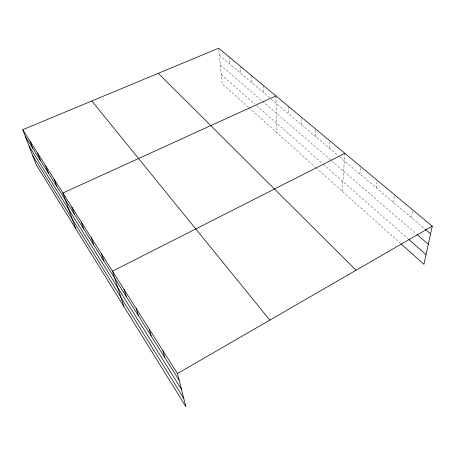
<?xml version="1.0" encoding="UTF-8"?>
<svg xmlns="http://www.w3.org/2000/svg" width="455" height="455" viewBox="0 0 455 455"><rect width="100%" height="100%" fill="white"/><g stroke="black" fill="none" stroke-linecap="round" stroke-linejoin="round"><path stroke-width="0.34" stroke-dasharray="2.27 1.71" d="M301.625 124.795L301.665 117.362M315.224 136.29L315.412 128.816M329.443 148.319L329.784 140.794M342.251 191.225L344.845 153.341M359.922 174.094L360.633 166.496M376.285 187.926L377.201 180.305M393.473 202.464L394.616 194.82M411.548 217.746L412.941 210.091M219.367 55.237L270.782 98.718M271.322 99.167L339.009 156.406M339.544 156.856L424.765 228.922M220.322 64.889L416.587 234.137M221.284 74.586L254.772 104.03M256.865 105.867L322.663 163.72M323.198 164.187L407.765 238.539M248.555 107.369L222.194 83.771L218.673 48.202M249.078 107.829L315.514 167.298M316.037 167.764L400.815 243.647M229.206 56.977L229.82 64.075M240.166 66.111L240.695 73.272M251.632 76.286L252.019 82.85M263.502 85.557L263.826 92.831M275.929 95.914L276.987 132.815M288.521 106.407L288.606 113.79"/><path stroke-width="0.68" d="M22.75 129.709L177.444 373.549L185.919 406.798L36.252 164.841L22.75 129.709L218.673 48.202L432.25 226.18L423.935 264.338L401.333 244.107M177.444 373.549L432.25 226.18M344.845 153.341L112.493 271.163L123.902 306.545M275.929 95.914L62.904 193L75.757 228.711M425.294 229.371L430.584 233.842M417.116 234.598L428.314 244.25M408.812 239.455L426.056 254.618M158.283 73.323L356.077 270.236M91.819 100.976L269.838 320.11M25.429 136.688L179.162 380.272M29.097 146.231L181.477 389.378M32.777 155.798L183.774 398.387M30.07 141.243L32.737 148.256M37.719 153.301L40.364 160.353M45.722 165.916L48.349 173.002M54.111 179.139L56.71 186.243M71.862 207.116L74.387 214.26M81.263 221.938L83.743 229.081M91.142 237.51L93.571 244.654M101.539 253.896L103.899 261.022M124.05 289.38L126.257 296.444M136.261 308.632L138.371 315.645M149.189 329.01L151.185 335.944M162.896 350.606L164.755 357.454"/></g></svg>
